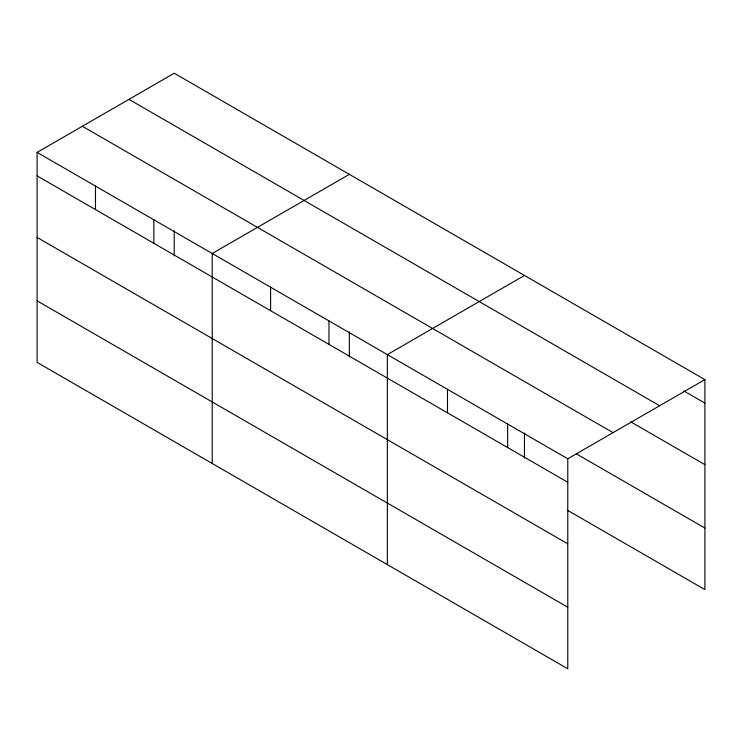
<?xml version="1.0" encoding="UTF-8"?>
<svg xmlns="http://www.w3.org/2000/svg" width="742" height="742" viewBox="0 0 742 742"><rect width="100%" height="100%" fill="white"/><g stroke="black" fill="none" stroke-linecap="round" stroke-linejoin="round"><path stroke-width="1.11" d="M567.778 543.821L567.778 458.779L37.1 152.398L37.1 362.384L567.778 668.774L567.778 543.821L37.1 237.431M567.574 510.32L704.9 589.602L704.9 379.616L174.222 73.226L37.1 152.398M349.343 174.333L212.221 253.504L212.221 463.49M524.473 275.44L387.352 354.611L387.352 564.597M567.778 458.779L704.9 379.616M683.846 390.951L704.9 403.11M128.969 99.354L659.647 405.735M630.719 421.827L704.9 464.65M82.353 126.27L613.031 432.651M576.59 453.983L704.9 528.063M37.1 175.891L567.778 482.272M37.1 300.844L567.778 607.225M524.473 433.003L524.473 458.083M507.639 424.053L507.639 447.547M447.491 389.327L447.491 412.821M349.343 331.897L349.343 356.976M328.975 320.906L328.975 344.399M270.598 287.2L270.598 310.694M174.222 230.79L174.222 255.869M153.854 219.799L153.854 243.293M95.477 186.094L95.477 209.587"/></g></svg>
